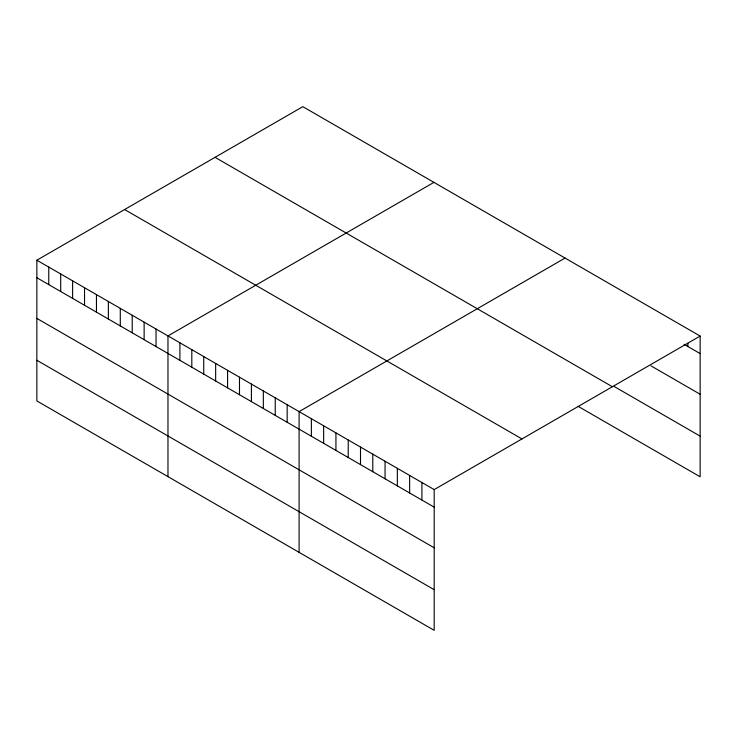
<?xml version="1.0" encoding="UTF-8"?>
<svg xmlns="http://www.w3.org/2000/svg" width="737" height="737" viewBox="0 0 737 737"><rect width="100%" height="100%" fill="white"/><g stroke="black" fill="none" stroke-linecap="round" stroke-linejoin="round"><path stroke-width="1.11" d="M36.85 260.207L434.185 489.608L434.185 630.338L36.85 400.937L36.85 260.207L302.815 106.662L700.15 336.063L700.15 476.793L578.278 406.428M433.936 182.361L167.972 335.915L167.972 476.646M565.058 258.061L299.093 411.615L299.093 552.345M434.185 489.608L700.15 336.063M684.093 344.317L700.15 353.594M651.029 365.884L700.15 394.249M614.179 386.501L700.15 436.138M215.047 157.331L612.383 386.732M124.617 209.538L521.953 438.939M36.85 277.738L434.185 507.148M36.85 318.393L434.185 547.803M36.85 360.282L434.185 589.683M687.87 343.212L687.87 346.501M421.905 482.523L421.905 500.054M409.625 475.429L409.625 492.961M397.344 468.336L397.344 485.867M385.064 461.251L385.064 478.783M372.784 454.158L372.784 471.689M360.504 447.064L360.504 464.596M348.223 439.98L348.223 457.511M335.934 432.886L335.934 450.418M323.654 425.793L323.654 443.324M311.373 418.708L311.373 436.24M287.172 404.733L287.172 422.264M275.251 397.851L275.251 415.382M263.33 390.969L263.33 408.501M251.409 384.088L251.409 401.619M239.488 377.206L239.488 394.737M227.576 370.324L227.576 387.855M215.655 363.442L215.655 380.974M203.734 356.561L203.734 374.092M191.813 349.679L191.813 367.21M179.892 342.797L179.892 360.329M156.051 329.034L156.051 346.565M144.13 322.152L144.13 339.683M132.209 315.261L132.209 332.802M120.288 308.379L120.288 325.92M108.367 301.497L108.367 319.038M96.455 294.616L96.455 312.156M84.534 287.734L84.534 305.275M72.613 280.852L72.613 298.393M60.692 273.971L60.692 291.502M48.771 267.089L48.771 284.62"/></g></svg>
